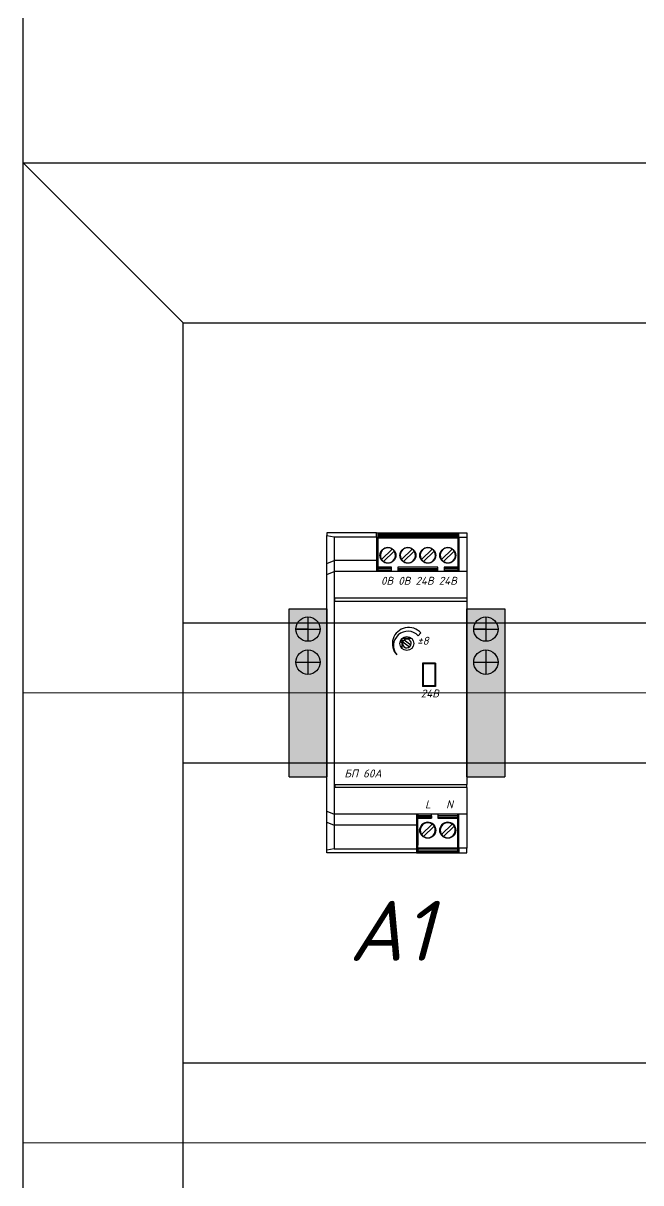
# Model space of a CAD drawing. Header units: millimetres. Extents: x 0 to 53000, y -591 to 24400.
# Drawn here: x 36369 to 36523.5, y 2603.9 to 2893.8 of the extents above; entities that cross this region are included whole.
import ezdxf
from ezdxf.enums import TextEntityAlignment as Align

# ---------------------------------------------------------------- set-up
doc = ezdxf.new("R2010")
doc.units = ezdxf.units.MM
doc.layers.add('КК перф 40х60', color=6, linetype='Continuous', lineweight=30)
doc.layers.add('Основная', color=7, linetype='Continuous', lineweight=30)
doc.layers.add('Привязки', color=2, linetype='Continuous', lineweight=0, plot=False, transparency=0.8)
doc.styles.add('текст', font='isocpeui.ttf')

# ---------------------------------------------------------------- blocks, each defined once
blk = doc.blocks.new('БП60А')
at = {"layer": 'Основная', "linetype": 'Continuous', "lineweight": 30}
for p, q in [((12.42, 40), (0, 40)), ((0, 40), (0, 39.33)), ((0, 39.33), (1.8, 39.01)), ((0, 32.35), (0, 39.33)), ((1.8, 39.01), (12.42, 39.01)), ((1.8, 39.01), (1.8, 33.1)), ((12.42, 39.01), (12.42, 40)), ((12.42, 40), (33.02, 40)), ((12.42, 39.01), (12.42, 33.1)), ((12.73, 39.7), (12.73, 39.5)), ((12.73, 39.7), (32.73, 39.7)), ((12.73, 39.5), (12.73, 39.35)), ((12.73, 39.5), (32.73, 39.5)), ((12.73, 39.35), (12.73, 38.97)), ((32.73, 39.35), (12.73, 39.35)), ((12.73, 38.95), (12.73, 38.97)), ((32.73, 38.97), (12.73, 38.97)), ((12.73, 38.95), (12.73, 38.75)), ((32.73, 38.95), (12.73, 38.95)), ((12.73, 38.75), (12.73, 31.37)), ((12.73, 38.75), (32.73, 38.75)), ((32.73, 39.5), (32.73, 39.7)), ((32.73, 39.35), (32.73, 39.5)), ((32.73, 39.35), (32.73, 38.97)), ((32.73, 38.97), (32.73, 38.95)), ((32.73, 38.75), (32.73, 38.95)), ((32.73, 38.75), (32.73, 31.37)), ((33.02, 40), (35, 40)), ((33.02, 38.84), (33.02, 40)), ((33.02, 38.84), (33.02, 30.3)), ((35, 38.84), (33.02, 38.84)), ((35, 40), (35, 38.84)), ((35, 38.84), (35, 30.3)), ((13.67, 33.3), (16.3, 35.93)), ((13.67, 33.3), (16.3, 35.93)), ((16.79, 35.44), (14.16, 32.81)), ((16.3, 35.93), (16.3, 35.93)), ((18.67, 33.3), (21.3, 35.93)), ((18.67, 33.3), (21.3, 35.93)), ((21.79, 35.44), (19.16, 32.81)), ((21.3, 35.93), (21.3, 35.93)), ((23.67, 33.3), (26.3, 35.93)), ((23.67, 33.3), (26.3, 35.93)), ((26.79, 35.44), (24.16, 32.81)), ((26.3, 35.93), (26.3, 35.93)), ((31.3, 35.93), (28.67, 33.3)), ((31.3, 35.93), (28.67, 33.3)), ((29.16, 32.81), (31.79, 35.44)), ((31.3, 35.93), (31.3, 35.93)), ((32.73, 36.87), (32.73, 36.87)), ((32.73, 36.57), (32.73, 36.57)), ((0, 32.35), (1.8, 33.1)), ((0, 29.55), (0, 32.35)), ((1.8, 33.1), (1.8, 30.3)), ((12.42, 33.1), (1.8, 33.1)), ((12.42, 33.1), (12.42, 30.3)), ((32.73, 34.32), (32.73, 34.32)), ((32.73, 33.05), (32.73, 33.05)), ((32.73, 32.88), (32.73, 32.88)), ((32.73, 32.58), (32.73, 32.58)), ((32.73, 32.3), (32.73, 32.3)), ((32.73, 31.89), (32.73, 31.89)), ((0, 29.55), (1.8, 30.3)), ((0, -29.55), (0, 29.55)), ((1.8, 30.3), (1.8, -30.3)), ((12.42, 30.3), (1.8, 30.3)), ((35, 30.3), (12.42, 30.3)), ((16.13, 31.37), (12.73, 31.37)), ((12.73, 31.37), (12.73, 31.08)), ((12.73, 31.08), (12.73, 30.73)), ((16.13, 31.08), (12.73, 31.08)), ((12.73, 30.73), (12.73, 30.3)), ((12.73, 30.73), (16.13, 30.73)), ((16.13, 30.3), (16.13, 31.37)), ((17.73, 31.37), (17.73, 30.3)), ((27.73, 31.37), (17.73, 31.37)), ((17.73, 31.08), (27.73, 31.08)), ((17.73, 30.73), (27.73, 30.73)), ((27.73, 30.3), (27.73, 31.37)), ((29.33, 31.37), (29.33, 30.3)), ((32.73, 31.37), (29.33, 31.37)), ((32.73, 31.08), (29.33, 31.08)), ((29.33, 30.73), (32.73, 30.73)), ((32.73, 31.41), (32.73, 31.41)), ((32.73, 31.08), (32.73, 31.37)), ((32.73, 31.08), (32.73, 30.73)), ((32.73, 30.3), (32.73, 30.73)), ((35, 30.3), (35, 23.7)), ((35, 23.7), (2, 23.7)), ((2, 22.9), (2, 23.7)), ((35, 23.7), (35, 22.9)), ((2, 22.9), (35, 22.9)), ((35, 22.9), (35, -22.9)), ((18.7, 13.53), (18.7, 11.13)), ((21.17, 13.6), (18.77, 13.6)), ((18.87, 12.33), (18.87, 12.33)), ((18.95, 12.75), (20.65, 11.47)), ((20.99, 11.91), (19.29, 13.19)), ((20.57, 13.89), (20.62, 13.89)), ((20.63, 13.93), (20.66, 13.6)), ((23.89, 7.41), (23.89, 1.61)), ((27.19, 7.41), (23.89, 7.41)), ((23.89, 7.25), (24, 7.25)), ((24, 1.76), (24, 7.25)), ((24, 7.25), (24.04, 7.25)), ((27.04, 7.25), (24.04, 7.25)), ((24.04, 7.25), (24.04, 1.76)), ((24.04, 7.25), (24.04, 1.76)), ((24.48, 7.41), (24.61, 7.25)), ((26.53, 7.32), (25.38, 7.32)), ((25.38, 7.25), (25.38, 7.32)), ((26.03, 7.41), (26.03, 7.32)), ((26.53, 7.25), (26.53, 7.32)), ((27.04, 7.25), (27.04, 7.41)), ((27.04, 7.25), (27.04, 1.76)), ((27.04, 1.76), (27.04, 7.25)), ((27.04, 7.25), (27.04, 7.25)), ((27.19, 7.41), (27.19, 1.61)), ((23.89, 1.76), (24, 1.76)), ((27.19, 1.61), (23.89, 1.61)), ((24.04, 1.76), (24, 1.76)), ((27.04, 1.76), (24.04, 1.76)), ((24.04, 1.76), (24.04, 1.76)), ((24.69, 1.65), (24.68, 1.61)), ((25.12, 1.61), (25.14, 1.76)), ((26.03, 1.76), (26.03, 1.61)), ((26.05, 1.76), (27.04, 1.76)), ((26.65, 1.61), (26.65, 1.76)), ((26.88, 1.76), (26.88, 1.61)), ((27.04, 1.76), (27.04, 1.76)), ((27.04, 1.61), (27.04, 1.76)), ((2, -22.9), (35, -22.9)), ((2, -22.9), (2, -23.7)), ((35, -23.7), (35, -22.9)), ((35, -23.7), (2, -23.7)), ((35, -23.7), (35, -30.3)), ((0, -29.55), (1.8, -30.3)), ((0, -32.35), (0, -29.55)), ((22.42, -30.3), (1.8, -30.3)), ((1.8, -30.3), (1.8, -33.1)), ((35, -30.3), (22.42, -30.3)), ((22.42, -30.3), (22.42, -33.1)), ((22.72, -30.3), (22.72, -30.77)), ((22.72, -30.3), (22.72, -30.73)), ((22.72, -31.08), (22.72, -30.73)), ((26.12, -30.73), (22.72, -30.73)), ((22.72, -34.56), (22.72, -30.77)), ((22.72, -31.08), (22.72, -31.37)), ((26.12, -31.08), (22.72, -31.08)), ((22.72, -38.8), (22.72, -31.37)), ((22.72, -31.37), (26.12, -31.37)), ((26.12, -31.37), (26.12, -30.3)), ((26.12, -30.73), (26.12, -30.3)), ((26.12, -30.73), (26.12, -31.08)), ((26.12, -31.08), (26.12, -31.37)), ((27.72, -30.3), (27.72, -31.37)), ((32.72, -30.73), (27.72, -30.73)), ((27.72, -31.08), (32.72, -31.08)), ((27.72, -31.37), (32.72, -31.37)), ((32.72, -30.73), (32.72, -30.3)), ((32.72, -31.08), (32.72, -30.73)), ((32.72, -31.37), (32.72, -31.08)), ((32.72, -38.8), (32.72, -31.37)), ((33.02, -38.84), (33.02, -30.3)), ((35, -30.3), (35, -38.84)), ((0, -32.35), (1.8, -33.1)), ((0, -39.33), (0, -32.35)), ((22.42, -33.1), (1.8, -33.1)), ((1.8, -33.1), (1.8, -39.01)), ((22.42, -33.1), (22.42, -39.01)), ((22.72, -34.38), (22.72, -34.1)), ((22.72, -34.1), (22.72, -34.38)), ((22.72, -34.56), (22.72, -34.38)), ((22.72, -34.38), (22.72, -37.82)), ((26.28, -32.81), (23.66, -35.44)), ((23.88, -33.03), (23.88, -33.03)), ((24.15, -35.93), (26.78, -33.3)), ((28.66, -35.44), (31.28, -32.81)), ((31.78, -33.3), (29.15, -35.93)), ((22.72, -39.8), (22.72, -37.67)), ((22.72, -37.82), (22.72, -37.67)), ((24.15, -35.93), (24.15, -35.93)), ((1.8, -39.01), (0, -39.33)), ((0, -40), (0, -39.33)), ((22.42, -40), (0, -40)), ((1.8, -39.01), (22.42, -39.01)), ((22.42, -39.01), (22.42, -40)), ((22.42, -40), (33.02, -40)), ((22.72, -38.1), (22.72, -37.82)), ((22.72, -37.82), (22.72, -38.1)), ((22.72, -38.68), (22.72, -39.02)), ((22.72, -38.68), (22.72, -39.5)), ((32.72, -38.8), (22.72, -38.8)), ((22.72, -39), (22.72, -38.8)), ((22.72, -39.02), (22.72, -39)), ((22.72, -39), (32.72, -39)), ((32.72, -39.02), (22.72, -39.02)), ((22.72, -39.6), (22.72, -39.5)), ((22.72, -39.5), (32.72, -39.5)), ((22.72, -39.8), (22.72, -39.6)), ((32.72, -39.6), (22.72, -39.6)), ((22.72, -39.8), (22.72, -39.8)), ((32.72, -39.8), (22.72, -39.8)), ((22.72, -39.8), (32.72, -39.8)), ((23.66, -39.8), (27.2, -39.8)), ((23.66, -39.8), (23.66, -39.8)), ((27.2, -39.8), (23.66, -39.8)), ((27.2, -39.8), (27.2, -39.8)), ((28.23, -39.8), (31.78, -39.8)), ((28.23, -39.8), (28.23, -39.8)), ((31.78, -39.8), (28.23, -39.8)), ((31.78, -39.8), (31.78, -39.8)), ((32.72, -39), (32.72, -38.8)), ((32.72, -39), (32.72, -39.02)), ((32.72, -39.5), (32.72, -39.02)), ((32.72, -39.5), (32.72, -39.6)), ((32.72, -39.8), (32.72, -39.6)), ((32.72, -39.8), (32.72, -39.8)), ((35, -38.84), (33.02, -38.84)), ((33.02, -38.84), (33.02, -40)), ((33.02, -40), (35, -40)), ((35, -40), (35, -38.84))]:
    blk.add_line(p, q, dxfattribs=at)
at = {"layer": 'Основная'}
blk.add_line((22.83, 14.28), (23.5, 14.96), dxfattribs=at)
at = {"layer": 'Основная', "linetype": 'Continuous', "lineweight": 30, "flags": 128}
blk.add_lwpolyline([(25.11, 1.61), (25.14, 1.74), (25.14, 1.75)], dxfattribs=at)
at = {"layer": 'Основная', "linetype": 'Continuous', "lineweight": 30}
for centre, radius in [((15.23, 34.37), 2), ((20.23, 34.37), 2), ((25.23, 34.37), 2), ((30.23, 34.37), 2), ((19.97, 12.33), 1.75), ((25.22, -34.37), 2), ((30.22, -34.37), 2)]:
    blk.add_circle(centre, radius, dxfattribs=at)
for centre, radius, start, end in [((15.23, 34.37), 1.89, 55.6635, 214.3365), ((15.23, 34.37), 1.89, 235.6635, 34.3365), ((15.23, 34.37), 1.89, 34.3365, 55.6635), ((20.23, 34.37), 1.89, 55.6635, 214.3365), ((20.23, 34.37), 1.89, 235.6635, 34.3365), ((20.23, 34.37), 1.89, 34.3365, 55.6635), ((25.23, 34.37), 1.89, 55.6635, 214.3365), ((25.23, 34.37), 1.89, 235.6635, 34.3365), ((25.23, 34.37), 1.89, 34.3365, 55.6635), ((30.23, 34.37), 1.89, 55.6635, 214.3365), ((30.23, 34.37), 1.89, 235.6635, 34.3365), ((30.23, 34.37), 1.89, 34.3365, 55.6635), ((15.23, 34.37), 1.89, 214.3365, 235.6635), ((20.23, 34.37), 1.89, 214.3365, 235.6635), ((25.23, 34.37), 1.89, 214.3365, 235.6635), ((30.23, 34.37), 1.89, 214.3365, 235.6635), ((19.97, 12.33), 1.1, 157.7467, 308.2533), ((19.97, 12.33), 1.1, 180, 360), ((19.97, 12.33), 1.1, 128.2533, 157.7467), ((19.97, 12.33), 1.1, 337.7467, 128.2533), ((19.97, 12.33), 1.1, 308.2533, 337.7467), ((24.51, 7.33), 0.37, 346.2041, 11.9868), ((26.53, 7.12), 0.2, 38.3614, 90), ((25.22, -34.37), 1.89, 55.6635, 214.3365), ((25.22, -34.37), 1.89, 135, 180), ((25.22, -34.37), 1.89, 180, 315), ((25.22, -34.37), 2, 315, 135), ((25.22, -34.37), 1.89, 235.6635, 34.3365), ((25.22, -34.37), 1.89, 34.3365, 55.6635), ((30.22, -34.37), 1.89, 55.6635, 214.3365), ((30.22, -34.37), 1.89, 135, 180), ((30.22, -34.37), 1.89, 180, 315), ((30.22, -34.37), 2, 315, 135), ((30.22, -34.37), 1.89, 235.6635, 34.3365), ((30.22, -34.37), 1.89, 34.3365, 55.6635), ((25.22, -34.37), 1.89, 214.3365, 235.6635), ((30.22, -34.37), 1.89, 214.3365, 235.6635)]:
    blk.add_arc(centre, radius, start, end, dxfattribs=at)
at = {"layer": 'Основная'}
for centre, radius, start, end in [((20.44, 12.26), 4.08, 41.3995, 222.9168), ((20.24, 11.77), 3.61, 44.1065, 219.4575)]:
    blk.add_arc(centre, radius, start, end, dxfattribs=at)
at = {"layer": 'Основная', "linetype": 'Continuous', "lineweight": 30}
for points, knots in [([(18.32, 12.9), (18.33, 12.87), (18.36, 12.82), (18.44, 12.73), (18.55, 12.65), (18.63, 12.61), (18.69, 12.6), (18.7, 12.59)], [0, 0, 0, 0, 0.272072, 0.578372, 0.747087, 0.934967, 1, 1, 1, 1]), ([(19.35, 13.6), (19.35, 13.63), (19.34, 13.71), (19.32, 13.85), (19.32, 13.93)], [0, 0, 0, 0, 0.446832, 1, 1, 1, 1]), ([(19.37, 13.94), (19.37, 13.93), (19.38, 13.79), (19.4, 13.69), (19.41, 13.6)], [0, 0, 0, 0, 0.084804, 1, 1, 1, 1]), ([(20.6, 13.62), (20.59, 13.7), (20.58, 13.79), (20.56, 13.95), (20.56, 13.97)], [0, 0, 0, 0, 0.845018, 1, 1, 1, 1]), ([(23.95, 7.19), (23.93, 7.2), (23.91, 7.22), (23.89, 7.23), (23.89, 7.24)], [0, 0, 0, 0, 0.822444, 1, 1, 1, 1]), ([(25.38, 7.32), (25.34, 7.32), (25.22, 7.33), (25.07, 7.36), (25, 7.4), (24.97, 7.41)], [0, 0, 0, 0, 0.27482, 0.755063, 1, 1, 1, 1]), ([(26.05, 1.76), (25.73, 1.76), (25.11, 1.76), (24.38, 1.76), (24.04, 1.76), (23.89, 1.76)], [0, 0, 0, 0, 0.364244, 0.718058, 1, 1, 1, 1]), ([(24.49, 1.61), (24.51, 1.62), (24.56, 1.66), (24.64, 1.68), (24.68, 1.66), (24.69, 1.65)], [0, 0, 0, 0, 0.20952, 0.624981, 1, 1, 1, 1])]:
    blk.add_open_spline(points, degree=3, knots=knots, dxfattribs=at)
at = {"layer": 'Основная', "char_height": 2, "attachment_point": 5, "style": 'текст'}
for s, width, insert in [('0В 0В 24В 24В', 29.635, (23, 28)), ('%%P8', 4.6661, (24, 13)), ('24В', 4.6661, (25.73, -0.17)), ('БП 60А', 13.9114, (9, -20.17)), ('L   N', 13.9114, (28.03, -27.88))]:
    blk.add_mtext_dynamic_manual_height_columns(s, width=width, gutter_width=200, heights=[4.93], dxfattribs=dict(at, insert=insert))
at = {"layer": 'Основная', "style": 'текст'}
blk.add_attdef('№', text='', height=20, dxfattribs=at).set_placement((16, -52), align=Align.MIDDLE_CENTER)
blk = doc.blocks.new('Стопор на DIN')
at = {"layer": 'Основная', "true_color": 0x939598}
h = blk.add_hatch(color=252, dxfattribs=at)
h.dxf.hatch_style = 1
h.paths.add_polyline_path([(0, 21), (-9.5, 21), (-9.5, -21), (0, -21)])
at = {"layer": 'Основная'}
for p, q in [((-9.5, -21), (-9.5, 21)), ((-9.5, 21), (0, 21)), ((0, 21), (0, -21)), ((-4.75, 18.97), (-4.75, 12.87)), ((-4.75, 15.92), (-7.8, 15.92)), ((-7.8, 15.92), (-1.7, 15.92)), ((-4.75, 10.71), (-4.75, 4.6)), ((-7.8, 7.66), (-1.7, 7.66)), ((-9.5, -21), (0, -21))]:
    blk.add_line(p, q, dxfattribs=at)
for centre in [(-4.75, 15.92), (-4.75, 7.66)]:
    blk.add_circle(centre, 3.05, dxfattribs=at)

msp = doc.modelspace()

# ---------------------------------------------------------------- linework, layer by layer
at = {"layer": 'КК перф 40х60'}
for p, q in [((36369, 2858.85871), (36919, 2858.85871)), ((36369, 2368.85871), (36369, 2858.85871)), ((36369, 2858.85871), (36409, 2818.85871)), ((36409, 2818.85871), (36879, 2818.85871)), ((36409, 2408.85871), (36409, 2818.85871)), ((36409, 2633.85871), (36879, 2633.85871))]:
    msp.add_line(p, q, dxfattribs=at)
at = {"layer": 'Основная'}
for p, q in [((36369, 2338.85871), (36369, 3088.85871)), ((36409, 2743.85871), (36434, 2743.85871)), ((36434, 2743.85871), (36459, 2743.85871)), ((36459, 2743.85871), (36484, 2743.85871)), ((36484, 2743.85871), (36509, 2743.85871)), ((36509, 2743.85871), (36534, 2743.85871)), ((36409, 2708.85871), (36434, 2708.85872)), ((36434, 2708.85871), (36459, 2708.85872)), ((36459, 2708.85871), (36484, 2708.85872)), ((36484, 2708.85871), (36509, 2708.85872)), ((36509, 2708.85871), (36534, 2708.85872))]:
    msp.add_line(p, q, dxfattribs=at)
at = {"layer": 'Привязки'}
for p, q in [((36369, 1880.35871), (36369, 3347.35871)), ((36919, 2726.35871), (36369, 2726.35871)), ((36369, 2613.85871), (36919, 2613.85871))]:
    msp.add_line(p, q, dxfattribs=at)

# ---------------------------------------------------------------- block references
at = {"layer": 'Основная'}
ref = msp.add_blockref('БП60А', (36445, 2726.35871), dxfattribs=at)
ref.add_attrib('№', 'А1', dxfattribs={"layer": '0', "height": 15, "style": 'текст'}).set_placement((36461, 2674.35871), align=Align.TOP_CENTER)
at = {"layer": 'Основная', "lineweight": -3}
for p in [(36445, 2726.35871), (36489.5, 2726.35871)]:
    msp.add_blockref('Стопор на DIN', p, dxfattribs=at)

doc.saveas('drawing.dxf')
